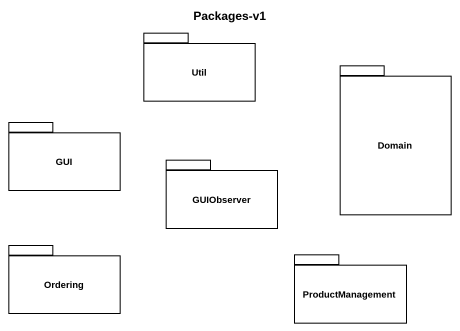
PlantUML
@startuml
title Packages-v1
package Util {
}
package Domain {
}
package GUI {
}
package GUIObserver {
}
package Ordering {
}
package ProductManagement {
}
@enduml
